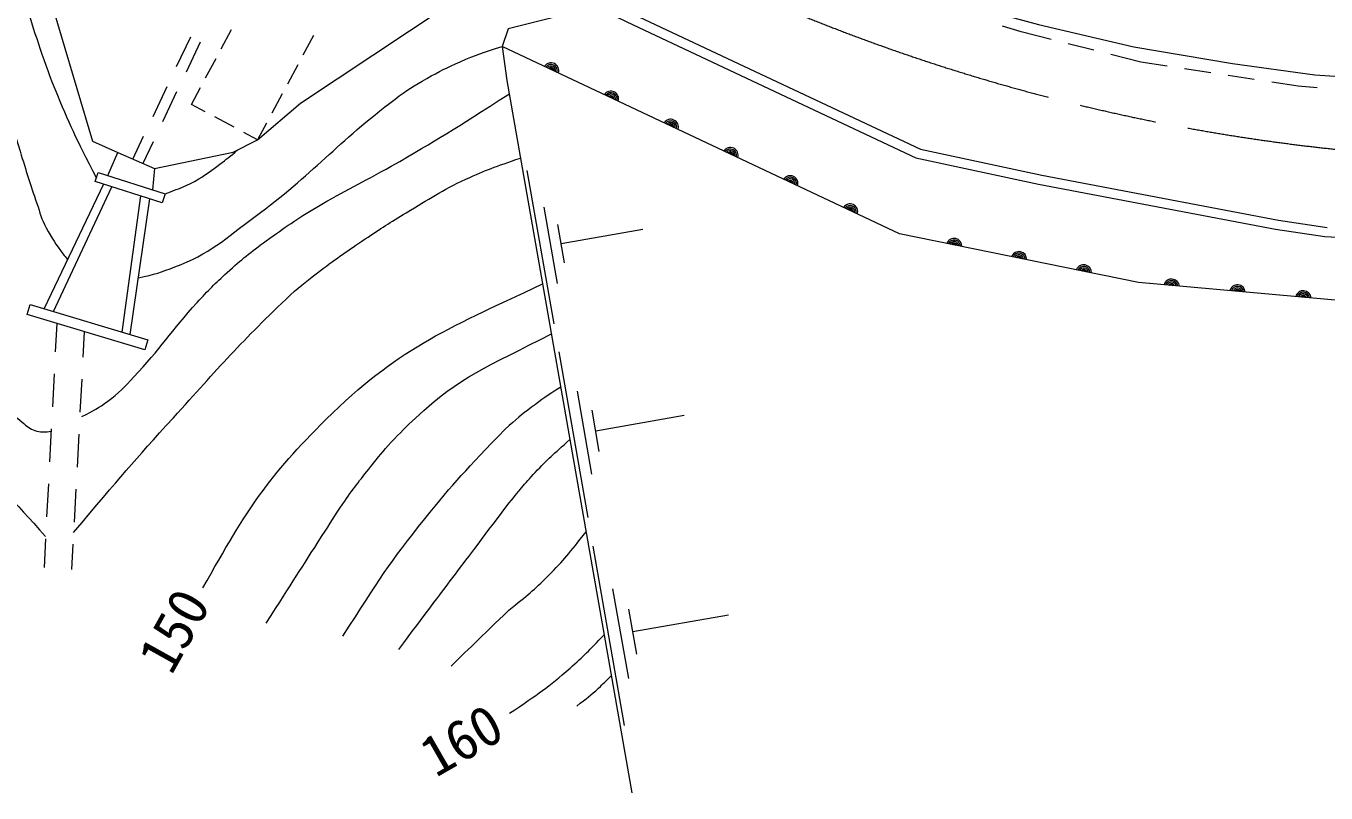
# Model space of a CAD drawing. Units: millimetres, scale not verified. Extents: x 40000 to 680000, y 20000 to 380000.
# Drawn here: x 343364 to 402368, y 239028 to 273839 of the extents above; entities that cross this region are included whole.
import ezdxf
from ezdxf.enums import TextEntityAlignment as Align

# ---------------------------------------------------------------- set-up
doc = ezdxf.new("R2010")
doc.units = ezdxf.units.MM
doc.header["$LTSCALE"] = 1000
doc.linetypes.add('CHAIN', pattern=[18.5, 12, -1.5, 3.5, -1.5])
for name, color, linetype, lineweight in [('M-BGD', 7, 'Continuous', 13), ('M-BMK', 2, 'CHAIN', 13), ('M-STR-STRD', 7, 'Continuous', 13)]:
    doc.layers.add(name, color=color, linetype=linetype, lineweight=lineweight)
doc.styles.add('ＭＳ ゴシック', font='')
doc.styles.get('ＭＳ ゴシック').set_extended_font_data('MS Gothic')

msp = doc.modelspace()

# ---------------------------------------------------------------- linework, layer by layer
at = {"layer": 'M-BGD'}
for p, q in [((388530, 273571), (387687, 273833)), ((350202, 271995), (350845, 273351)), ((352226, 272805), (352698, 273687)), ((356407, 273404), (355935, 272522)), ((389889, 273229), (388530, 273571)), ((351273, 273104), (350630, 271749)), ((391828, 272741), (390665, 273033)), ((351518, 271483), (351990, 272365)), ((355699, 272081), (355227, 271200)), ((393963, 272203), (392604, 272545)), ((395160, 272019), (393963, 272203)), ((397137, 271714), (395951, 271897)), ((399113, 271409), (397927, 271592)), ((349130, 269737), (349773, 271092)), ((350201, 270846), (349558, 269490)), ((350874, 270279), (351282, 271042)), ((401101, 271103), (399904, 271287)), ((401969, 271038), (401101, 271103)), ((351493, 269948), (350874, 270279)), ((354991, 270759), (354520, 269877)), ((352816, 269240), (351934, 269712)), ((354284, 269436), (353876, 268673)), ((348211, 267798), (348702, 268833)), ((349129, 268587), (348662, 267603)), ((353876, 268673), (353257, 269004)), ((367334, 260326), (366115, 267277)), ((346883, 266657), (344190, 261010)), ((344615, 260882), (347267, 266536)), ((348557, 266130), (347710, 259945)), ((348089, 259830), (348991, 265993)), ((367493, 262145), (366883, 265620)), ((367804, 263095), (367499, 264833)), ((367651, 263964), (371359, 264614)), ((344759, 260342), (344692, 259046)), ((346007, 259965), (345946, 258814)), ((368877, 251527), (367557, 259053)), ((344640, 258047), (344562, 256549)), ((345893, 257815), (345813, 256317)), ((369049, 253497), (368389, 257260)), ((369386, 254525), (369056, 256407)), ((369221, 255466), (373235, 256170)), ((344510, 255551), (344431, 254053)), ((345760, 255319), (345681, 253821)), ((344379, 253054), (344301, 251556)), ((345627, 252822), (345548, 251324)), ((344249, 250557), (344182, 249261)), ((345495, 250326), (345434, 249175)), ((370532, 242091), (369104, 250234)), ((370718, 244222), (370004, 248293)), ((371082, 245335), (370725, 247371)), ((370904, 246353), (375246, 247115))]:
    msp.add_line(p, q, dxfattribs=at)
for points in [[(342898, 295680), (343914, 293648), (344761, 291447), (348655, 287891), (356614, 281371), (363873, 276203), (368960, 275189), (371177, 274259), (383961, 268248), (389465, 267063), (400217, 265031), (402419, 264692)], [(344197, 291326), (343534, 278189), (346389, 268612), (347530, 268093)], [(349190, 267375), (352769, 268106), (353876, 268673), (355816, 270333), (364054, 275818)], [(369236, 274702), (365256, 273708), (364983, 272915)], [(368718, 274952), (370922, 273889), (383748, 267858), (389312, 266660), (400079, 264625), (402312, 264282), (412086, 263772), (414741, 263772), (439289, 265447)], [(435804, 262382), (420066, 261590), (405831, 261125), (393863, 262191), (383016, 264404), (364983, 272915)], [(364983, 272915), (365194, 271371), (370866, 239028)], [(347073, 267047), (347530, 268093), (349190, 267375), (349106, 266407)]]:
    msp.add_lwpolyline(points, dxfattribs=at)
for points in [[(346635, 267184), (349675, 266228), (349546, 265819), (346506, 266775)], [(343561, 261200), (348889, 259588), (348752, 259134), (343424, 260746)]]:
    msp.add_lwpolyline(points, close=True, dxfattribs=at)
for centre, radius, start, end in [((367194, 271812), 354, 343.53152, 145.9367), ((367194, 271812), 283, 345.75556, 143.71266), ((367194, 271812), 212, 349.50189, 139.96633), ((367194, 271812), 142, 357.21362, 132.2546), ((367194, 271812), 100, 7.53128, 121.93694), ((367194, 271812), 100, 7.53128, 121.93694), ((369907, 270531), 354, 343.53152, 145.9367), ((369907, 270531), 283, 345.75556, 143.71266), ((369907, 270531), 212, 349.50189, 139.96633), ((369907, 270531), 142, 357.21362, 132.2546), ((369907, 270531), 100, 7.53128, 121.93694), ((369907, 270531), 100, 7.53128, 121.93694), ((372620, 269251), 354, 343.53152, 145.9367), ((372620, 269251), 283, 345.75556, 143.71266), ((372620, 269251), 212, 349.50189, 139.96633), ((372620, 269251), 142, 357.21362, 132.2546), ((372620, 269251), 100, 7.53128, 121.93694), ((372620, 269251), 100, 7.53128, 121.93694), ((375333, 267970), 354, 343.53152, 145.9367), ((375333, 267970), 283, 345.75556, 143.71266), ((375333, 267970), 212, 349.50189, 139.96633), ((375333, 267970), 142, 357.21362, 132.2546), ((375333, 267970), 100, 7.53128, 121.93694), ((375333, 267970), 100, 7.53128, 121.93694), ((378046, 266690), 354, 343.53152, 145.9367), ((378046, 266690), 283, 345.75556, 143.71266), ((378046, 266690), 212, 349.50189, 139.96633), ((378046, 266690), 142, 357.21362, 132.2546), ((378046, 266690), 100, 7.53128, 121.93694), ((378046, 266690), 100, 7.53128, 121.93694), ((380759, 265410), 354, 343.53152, 145.9367), ((380759, 265410), 283, 345.75556, 143.71266), ((380759, 265410), 212, 349.50189, 139.96633), ((380759, 265410), 142, 357.21362, 132.2546), ((380759, 265410), 100, 7.53128, 121.93694), ((380759, 265410), 100, 7.53128, 121.93694), ((385489, 263844), 354, 357.26562, 159.6708), ((385489, 263844), 283, 359.48966, 157.44676), ((385489, 263844), 212, 3.23598, 153.70043), ((385489, 263844), 142, 10.94771, 145.9887), ((385489, 263844), 100, 21.26538, 135.67104), ((385489, 263844), 100, 21.26538, 135.67104), ((388429, 263244), 354, 357.26562, 159.6708), ((388429, 263244), 283, 359.48966, 157.44676), ((388429, 263244), 212, 3.23598, 153.70043), ((388429, 263244), 142, 10.94771, 145.9887), ((388429, 263244), 100, 21.26538, 135.67104), ((388429, 263244), 100, 21.26538, 135.67104), ((391368, 262645), 354, 357.26562, 159.6708), ((391368, 262645), 283, 359.48966, 157.44676), ((391368, 262645), 212, 3.23598, 153.70043), ((391368, 262645), 142, 10.94771, 145.9887), ((391368, 262645), 100, 21.26538, 135.67104), ((391368, 262645), 100, 21.26538, 135.67104), ((395360, 262003), 354, 3.70915, 166.11433), ((395360, 262003), 283, 5.93319, 163.89029), ((395360, 262003), 212, 9.67952, 160.14396), ((395360, 262003), 142, 17.39125, 152.43223), ((395360, 262003), 100, 27.70891, 142.11457), ((395360, 262003), 100, 27.70891, 142.11457), ((398348, 261737), 354, 3.70915, 166.11433), ((398348, 261737), 283, 5.93319, 163.89029), ((398348, 261737), 212, 9.67952, 160.14396), ((398348, 261737), 142, 17.39125, 152.43223), ((398348, 261737), 100, 27.70891, 142.11457), ((398348, 261737), 100, 27.70891, 142.11457), ((401336, 261471), 354, 3.70915, 166.11433), ((401336, 261471), 283, 5.93319, 163.89029), ((401336, 261471), 212, 9.67952, 160.14396), ((401336, 261471), 142, 17.39125, 152.43223), ((401336, 261471), 100, 27.70891, 142.11457), ((401336, 261471), 100, 27.70891, 142.11457)]:
    msp.add_arc(centre, radius, start, end, dxfattribs=at)
for points, knots in [([(336576, 299311), (336823, 299107), (336901, 299016), (337084, 298803), (337500, 298321), (337549, 297926), (337846, 297364), (338144, 296801), (338329, 296496), (338608, 295924), (338927, 295273), (339095, 294902), (339370, 294231), (339636, 293583), (339776, 293213), (339963, 292538), (340341, 291168), (340521, 290387), (340725, 288982), (340992, 287144), (340837, 286083), (341064, 284240), (341145, 283577), (341175, 283201), (341318, 282547), (341759, 280517), (342026, 279382), (342588, 277382), (342840, 276486), (342979, 275982), (343265, 275096), (343786, 273483), (344039, 272563), (344670, 270990), (345320, 269369), (345603, 268818), (346557, 266938)], [0, 0, 0, 0, 1, 1, 1, 2, 2, 2, 3, 3, 3, 4, 4, 4, 5, 5, 5, 6, 6, 6, 7, 7, 7, 8, 8, 8, 9, 9, 9, 10, 10, 10, 11, 11, 11, 12, 12, 12, 12]), ([(332174, 296178), (332462, 295924), (332542, 295824), (332766, 295586), (333747, 294544), (334111, 293792), (334798, 292538), (335595, 291085), (336013, 290252), (336661, 288728), (337370, 287060), (337749, 286117), (338354, 284410), (340565, 278176), (341151, 274476), (343096, 268154), (343382, 267224), (343540, 266702), (343858, 265783), (344008, 265348), (344054, 265083), (344281, 264682), (344552, 264203), (344706, 263932), (345043, 263497), (345123, 263394), (345149, 263356), (345252, 263236)], [0, 0, 0, 0, 1, 1, 1, 2, 2, 2, 3, 3, 3, 4, 4, 4, 5, 5, 5, 6, 6, 6, 7, 7, 7, 8, 8, 8, 9, 9, 9, 9]), ([(330565, 294400), (331191, 293184), (331362, 292864), (331835, 291860), (332176, 291137), (332367, 290732), (332682, 289998), (335132, 284285), (336199, 280957), (338270, 275096), (338751, 273734), (338940, 272943), (339286, 271540), (340217, 267761), (339871, 265477), (340731, 261681), (341148, 259839), (341381, 258781), (342164, 257062), (342436, 256465), (342776, 256230), (343265, 255792), (343464, 255615), (343599, 255520), (343858, 255454), (344102, 255391), (344234, 255408), (344504, 255448)], [0, 0, 0, 0, 1, 1, 1, 2, 2, 2, 3, 3, 3, 4, 4, 4, 5, 5, 5, 6, 6, 6, 7, 7, 7, 8, 8, 8, 9, 9, 9, 9]), ([(328025, 291860), (328607, 291154), (328767, 290946), (329210, 290336), (329858, 289446), (330165, 288908), (330734, 287966), (331125, 287320), (331322, 286944), (331666, 286272), (332131, 285364), (332355, 284836), (332766, 283902), (333155, 283019), (333360, 282519), (333698, 281616), (334151, 280401), (334422, 279724), (334798, 278483), (335864, 274975), (336413, 272992), (337254, 269424), (338374, 264670), (338291, 261845), (339624, 257147), (339710, 256845), (339739, 256666), (339878, 256385), (340261, 255612), (340578, 255235), (341064, 254522), (342164, 252906), (342687, 252414), (344255, 250666)], [0, 0, 0, 0, 1, 1, 1, 2, 2, 2, 3, 3, 3, 4, 4, 4, 5, 5, 5, 6, 6, 6, 7, 7, 7, 8, 8, 8, 9, 9, 9, 10, 10, 10, 11, 11, 11, 11]), ([(348467, 262409), (349228, 262567), (349489, 262671), (350123, 262904), (351699, 263485), (352411, 264195), (353764, 265190), (356373, 267110), (357529, 268572), (360114, 270524), (360648, 270928), (360968, 271131), (361553, 271456), (362135, 271779), (362468, 271949), (363077, 272218), (363802, 272538), (364074, 272619), (364983, 272915)], [0, 0, 0, 0, 1, 1, 1, 2, 2, 2, 3, 3, 3, 4, 4, 4, 5, 5, 5, 6, 6, 6, 6]), ([(345898, 256115), (346456, 256394), (346642, 256496), (347075, 256808), (347587, 257178), (347827, 257449), (348260, 257909), (349450, 259173), (349977, 260006), (351139, 261296), (351640, 261851), (351941, 262146), (352494, 262650), (353153, 263253), (353548, 263565), (354272, 264090), (355141, 264719), (355636, 265065), (356558, 265614), (357855, 266386), (358633, 266729), (359944, 267476), (362076, 268691), (362751, 269142), (365302, 270755)], [0, 0, 0, 0, 1, 1, 1, 2, 2, 2, 3, 3, 3, 4, 4, 4, 5, 5, 5, 6, 6, 6, 7, 7, 7, 8, 8, 8, 8]), ([(349675, 266228), (350399, 266492), (350650, 266565), (351213, 266902), (351598, 267133), (351796, 267292), (352155, 267561), (352483, 267806), (352589, 267893), (352976, 268212)], [0, 0, 0, 0, 1, 1, 1, 2, 2, 2, 3, 3, 3, 3]), ([(345523, 250856), (347663, 253389), (348242, 254065), (350053, 256061), (352076, 258289), (353180, 259573), (355372, 261634), (355869, 262101), (356188, 262317), (356727, 262735), (357496, 263331), (357954, 263628), (358759, 264174), (359472, 264659), (359883, 264915), (360622, 265360), (361662, 265986), (362228, 266376), (363331, 266884), (364275, 267318), (364635, 267449), (365812, 267844)], [0, 0, 0, 0, 1, 1, 1, 2, 2, 2, 3, 3, 3, 4, 4, 4, 5, 5, 5, 6, 6, 6, 7, 7, 7, 7]), ([(351393, 248342), (353425, 251948), (354361, 253386), (356993, 255990), (360210, 259174), (362237, 259982), (366813, 262139)], [0, 0, 0, 0, 1, 1, 1, 2, 2, 2, 2]), ([(354272, 246733), (355504, 248672), (355812, 249163), (356812, 250712), (357175, 251275), (357366, 251598), (357743, 252152), (358208, 252835), (358499, 253197), (359013, 253845), (359363, 254286), (359560, 254534), (359944, 254946), (360359, 255390), (360601, 255631), (361045, 256046), (363115, 257982), (364286, 258341), (367211, 259871)], [0, 0, 0, 0, 1, 1, 1, 2, 2, 2, 3, 3, 3, 4, 4, 4, 5, 5, 5, 6, 6, 6, 6]), ([(367636, 257445), (366994, 257034), (366809, 256915), (366307, 256535), (365822, 256168), (365662, 256027), (365109, 255538)], [0, 0, 0, 0, 1, 1, 1, 2, 2, 2, 2]), ([(357743, 246140), (359395, 248711), (359873, 249496), (361468, 251474), (362807, 253133), (363327, 253697), (365109, 255538)], [0, 0, 0, 0, 1, 1, 1, 2, 2, 2, 2]), ([(365194, 252067), (365776, 252800), (365949, 253013), (366480, 253578), (367060, 254195), (367287, 254392), (368053, 255071)], [0, 0, 0, 0, 1, 1, 1, 2, 2, 2, 2]), ([(365278, 247326), (366143, 248014), (366407, 248231), (367063, 248883), (367795, 249611), (368026, 249917), (368786, 250888)], [0, 0, 0, 0, 1, 1, 1, 2, 2, 2, 2]), ([(365314, 242645), (366637, 243550), (367059, 243804), (368056, 244696), (368687, 245261), (368911, 245473), (369606, 246214)], [0, 0, 0, 0, 1, 1, 1, 2, 2, 2, 2]), ([(368358, 242969), (368840, 243345), (368982, 243447), (369351, 243789), (369584, 244005), (369663, 244080), (369932, 244357)], [0, 0, 0, 0, 1, 1, 1, 2, 2, 2, 2])]:
    msp.add_open_spline(points, degree=3, knots=knots, dxfattribs=at)
for points in [[(360283, 245548), (362738, 248807), (362738, 248807), (365194, 252067)], [(362654, 244786), (363966, 246056), (363966, 246056), (365278, 247326)]]:
    msp.add_open_spline(points, degree=3, dxfattribs=at)
at = {"layer": 'M-BMK'}
msp.add_arc((412083, 356615), 88857, 247.70785, 267.93499, dxfattribs=at)
at = {"layer": 'M-STR-STRD'}
msp.add_lwpolyline([(303048, 314720), (307112, 315398), (310838, 314805), (314224, 313874), (316087, 313450), (317357, 313450), (320744, 312858), (326924, 311503), (330396, 310318), (333359, 309217), (335052, 308455), (338608, 306592), (344112, 302698), (351562, 297025), (367649, 283478), (370528, 281531), (376116, 278822), (381450, 276451), (386191, 274758), (389324, 273911), (393642, 272895), (398129, 272133), (401854, 271625), (405749, 271371)], dxfattribs=at)

# ---------------------------------------------------------------- texts
at = {"layer": 'M-BGD', "style": 'ＭＳ ゴシック'}
for s, rotation, p in [('150', 60.9, (350444, 244061)), ('160', 29.876, (362234, 239231))]:
    msp.add_text(s, height=1833, rotation=rotation, dxfattribs=at).set_placement(p, align=Align.BOTTOM_LEFT)

doc.saveas('drawing.dxf')
